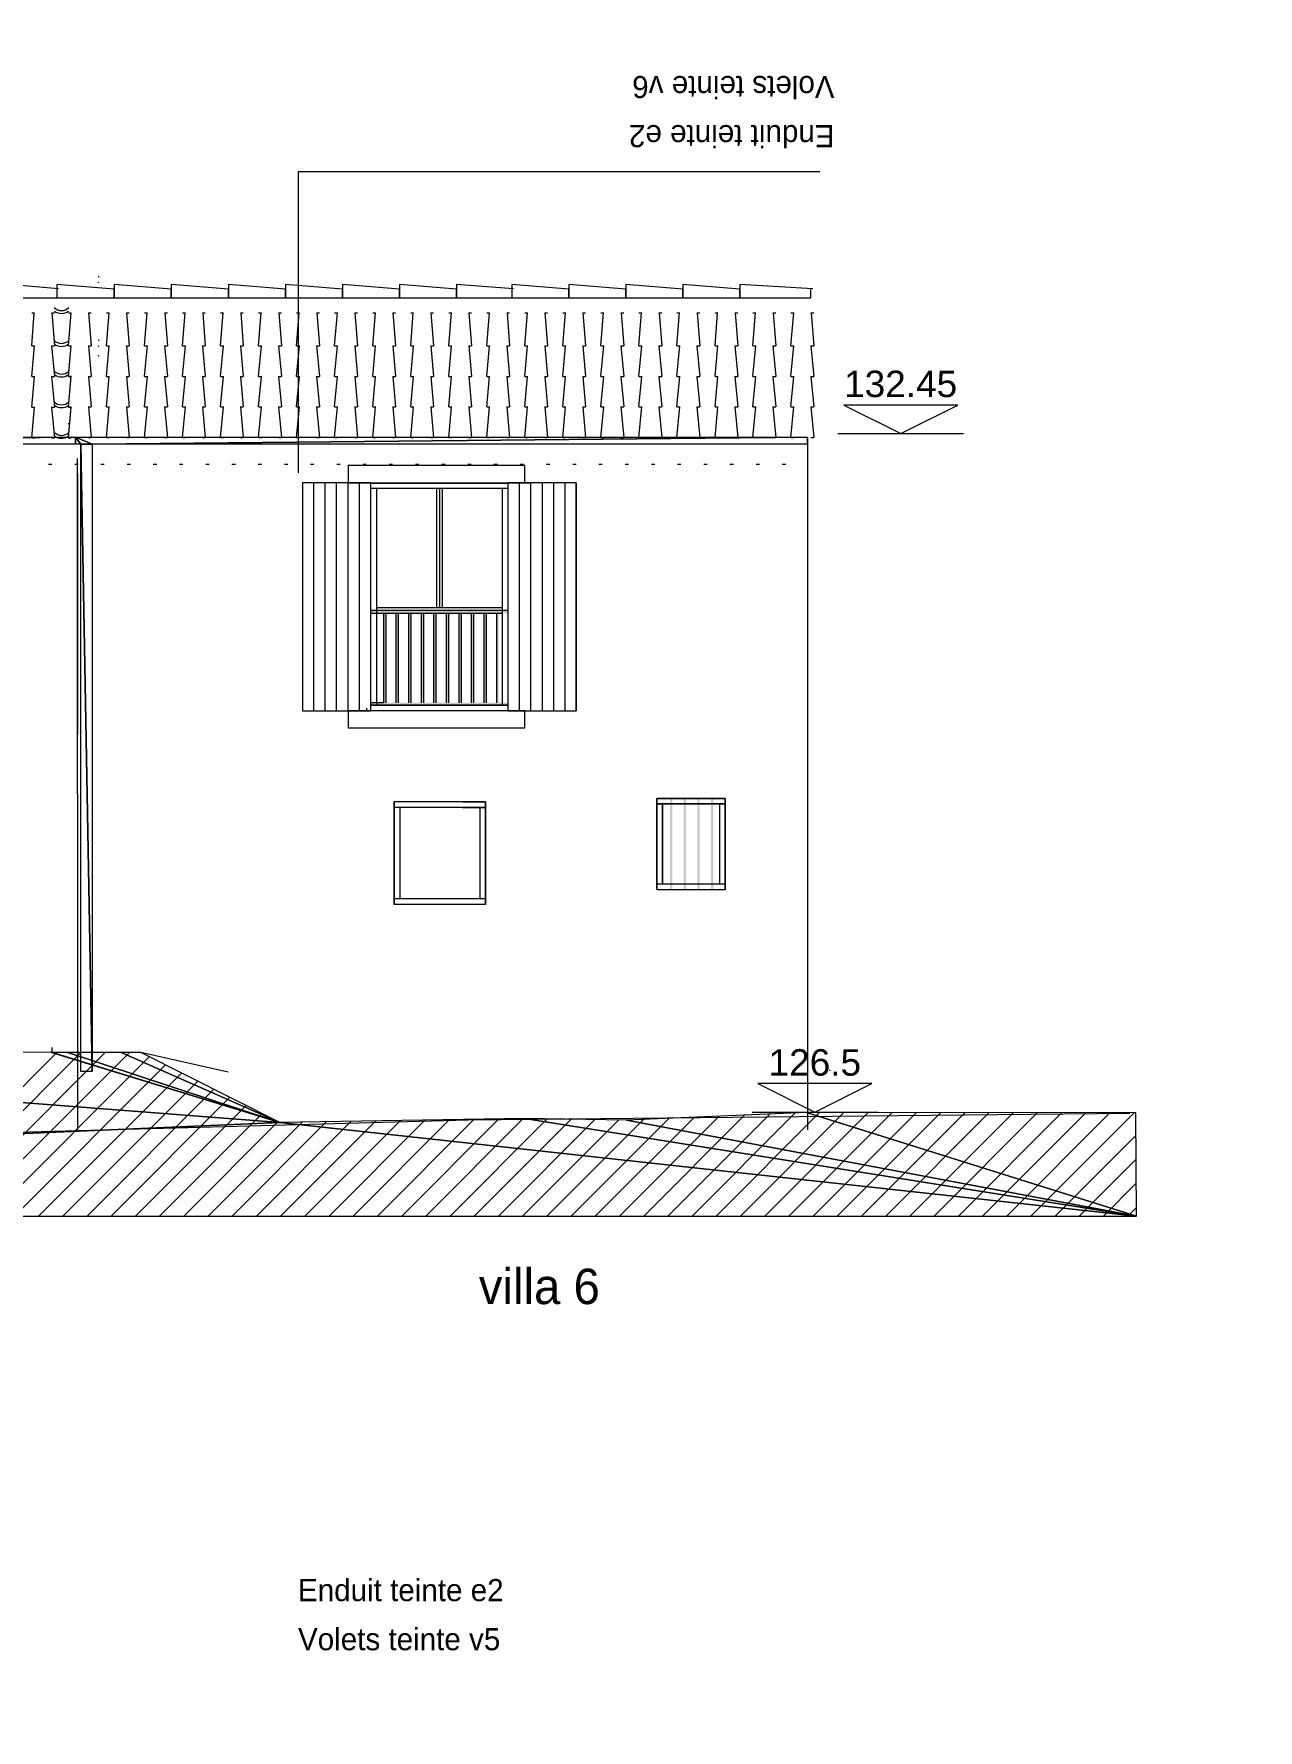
# Model space of a CAD drawing. Header units: metres. Extents: x 1.8 to 61.8, y -53.3 to -11.3.
# Drawn here: x 21.99 to 27.36, y -46.46 to -39.03 of the extents above; entities that cross this region are included whole.
import ezdxf
from ezdxf.enums import TextEntityAlignment as Align
from ezdxf.lldxf.tags import DXFTag

# ---------------------------------------------------------------- set-up
doc = ezdxf.new("R2010")
doc.units = ezdxf.units.M
doc.header["$MEASUREMENT"] = 0
for name, color, linetype in [('Calque commun', 7, 'Continuous'), ('Calque59', 7, 'Continuous'), ('Calque79', 7, 'Continuous'), ('Cotations', 7, 'Continuous'), ('Textes', 7, 'Continuous')]:
    doc.layers.add(name, color=color, linetype=linetype)
doc.styles.add('Arial', font='arial.ttf', dxfattribs={"height": 0.231939})
doc.styles.add('Century Gothic', font='GOTHIC.TTF', dxfattribs={"height": 0.310302})
doc.styles.add('Century Gothic3', font='GOTHIC.TTF', dxfattribs={"height": 0.193938})
doc.styles.add('Century Gothic5', font='GOTHIC.TTF', dxfattribs={"height": 0.193938})
tags = doc.linetypes.add('HIDDEN', pattern=[0.375, 0.25, -0.125]).pattern_tags.tags
tags[6:7] = [DXFTag(74, 4), DXFTag(75, 0), DXFTag(340, '0'), DXFTag(46, 1.0), DXFTag(50, 0.0), DXFTag(44, 0.0), DXFTag(45, 0.0)]
tags[4:5] = [DXFTag(74, 4), DXFTag(75, 0), DXFTag(340, '0'), DXFTag(46, 1.0), DXFTag(50, 0.0), DXFTag(44, 0.0), DXFTag(45, 0.0)]

# ---------------------------------------------------------------- blocks, each defined once
blk = doc.blocks.new('hatch9')
at = {"layer": 'Calque commun', "color": 8, "linetype": 'Continuous', "lineweight": 9}
for p, q in [((-45.266, 28.124), (-45.266, 26.124)), ((-45.166, 28.124), (-45.166, 26.124)), ((-45.066, 28.124), (-45.066, 26.124)), ((-44.966, 28.124), (-44.966, 26.124)), ((-44.866, 28.124), (-44.866, 26.124)), ((-44.766, 28.124), (-44.766, 26.124))]:
    blk.add_line(p, q, dxfattribs=at)
mesh = blk.add_polyface(dxfattribs=at)
corners = [(-45.366, 28.124), (-45.366, 26.124), (-44.766, 26.124), (-44.766, 28.124)]
mesh.append_faces([[corners[k] for k in face] for face in [(0, 1, 2, 3)]], dxfattribs={"color": 8})
blk = doc.blocks.new('hatch10')
at = {"layer": 'Calque commun', "color": 8, "linetype": 'Continuous', "lineweight": 9}
for p, q in [((-47.066, 26.124), (-47.066, 28.124)), ((-46.966, 26.124), (-46.966, 28.124)), ((-46.866, 26.124), (-46.866, 28.124)), ((-46.766, 26.124), (-46.766, 28.124)), ((-46.666, 26.124), (-46.666, 28.124)), ((-46.566, 26.124), (-46.566, 28.124))]:
    blk.add_line(p, q, dxfattribs=at)
mesh = blk.add_polyface(dxfattribs=at)
corners = [(-46.566, 28.124), (-47.166, 28.124), (-47.166, 26.124), (-46.566, 26.124)]
mesh.append_faces([[corners[k] for k in face] for face in [(0, 1, 2, 3)]], dxfattribs={"color": 8})
blk = doc.blocks.new('toit facade')
at = {"layer": 'Calque commun', "color": 32, "linetype": 'Continuous', "lineweight": 9}
blk.add_line((90.197, -18.599), (90.197, -18.521), dxfattribs=at)
at = {"layer": 'Calque commun', "color": 7, "linetype": 'Continuous', "lineweight": 9}
for p, q in [((90.171, -25.892), (90.17, -19.825)), ((83.771, -25.892), (83.77, -20.008))]:
    blk.add_line(p, q, dxfattribs=at)
at = {"layer": 'Calque59', "color": 32, "linetype": 'Continuous', "lineweight": 9}
for p, q in [((83.367, -18.731), (83.392, -18.731)), ((83.367, -18.731), (83.392, -18.731)), ((83.367, -19.019), (83.39, -18.732)), ((83.367, -19.019), (83.39, -18.732)), ((83.542, -18.731), (83.567, -18.731)), ((83.544, -18.732), (83.567, -19.019)), ((83.689, -18.73), (83.714, -18.73)), ((83.689, -19.019), (83.712, -18.731)), ((83.689, -18.731), (83.714, -18.731)), ((83.689, -19.019), (83.712, -18.732)), ((83.864, -18.731), (83.889, -18.731)), ((83.866, -18.731), (83.889, -19.019)), ((84.022, -19.019), (84.046, -18.731)), ((84.022, -18.731), (84.047, -18.731)), ((84.198, -18.731), (84.222, -18.731)), ((84.199, -18.731), (84.222, -19.019)), ((84.356, -19.019), (84.379, -18.731)), ((84.356, -18.731), (84.381, -18.731)), ((84.531, -18.731), (84.556, -18.731)), ((84.533, -18.731), (84.556, -19.019)), ((84.689, -19.019), (84.712, -18.731)), ((84.689, -18.731), (84.714, -18.731)), ((84.864, -18.731), (84.889, -18.731)), ((84.866, -18.731), (84.889, -19.019)), ((85.022, -19.019), (85.046, -18.731)), ((85.022, -18.731), (85.047, -18.731)), ((85.198, -18.731), (85.222, -18.731)), ((85.199, -18.731), (85.222, -19.019)), ((85.356, -19.019), (85.379, -18.731)), ((85.356, -18.731), (85.381, -18.731)), ((85.531, -18.731), (85.556, -18.731)), ((85.533, -18.731), (85.556, -19.019)), ((85.689, -19.019), (85.712, -18.731)), ((85.689, -18.731), (85.714, -18.731)), ((85.864, -18.731), (85.889, -18.731)), ((85.866, -18.731), (85.889, -19.019)), ((86.022, -19.019), (86.046, -18.731)), ((86.022, -18.731), (86.047, -18.731)), ((86.198, -18.731), (86.222, -18.731)), ((86.199, -18.731), (86.222, -19.019)), ((86.356, -19.019), (86.379, -18.731)), ((86.356, -18.731), (86.381, -18.731)), ((86.531, -18.731), (86.556, -18.731)), ((86.533, -18.731), (86.556, -19.019)), ((86.689, -19.019), (86.712, -18.731)), ((86.689, -18.731), (86.714, -18.731)), ((86.864, -18.731), (86.889, -18.731)), ((86.866, -18.731), (86.889, -19.019)), ((87.022, -19.019), (87.046, -18.731)), ((87.022, -18.731), (87.047, -18.731)), ((87.198, -18.731), (87.222, -18.731)), ((87.199, -18.731), (87.222, -19.019)), ((87.356, -19.019), (87.379, -18.731)), ((87.356, -18.731), (87.381, -18.731)), ((87.531, -18.731), (87.556, -18.731)), ((87.533, -18.731), (87.556, -19.019)), ((87.689, -19.019), (87.712, -18.731)), ((87.689, -18.731), (87.714, -18.731)), ((87.864, -18.731), (87.889, -18.731)), ((87.866, -18.731), (87.889, -19.019)), ((88.022, -19.019), (88.046, -18.731)), ((88.022, -18.731), (88.047, -18.731)), ((88.197, -18.731), (88.222, -18.731)), ((88.199, -18.731), (88.222, -19.019)), ((88.356, -19.019), (88.379, -18.731)), ((88.356, -18.731), (88.381, -18.731)), ((88.531, -18.731), (88.556, -18.731)), ((88.533, -18.731), (88.556, -19.019)), ((88.689, -19.019), (88.712, -18.731)), ((88.689, -18.731), (88.714, -18.731)), ((88.864, -18.731), (88.889, -18.731)), ((88.866, -18.731), (88.889, -19.019)), ((89.022, -19.019), (89.046, -18.731)), ((89.022, -18.731), (89.047, -18.731)), ((89.197, -18.731), (89.222, -18.731)), ((89.199, -18.731), (89.222, -19.019)), ((89.356, -19.019), (89.379, -18.731)), ((89.356, -18.731), (89.381, -18.731)), ((89.531, -18.731), (89.556, -18.731)), ((89.533, -18.731), (89.556, -19.019)), ((89.689, -19.019), (89.712, -18.731)), ((89.689, -18.731), (89.714, -18.731)), ((89.864, -18.731), (89.889, -18.731)), ((89.866, -18.731), (89.889, -19.019)), ((90.022, -19.019), (90.046, -18.731)), ((90.022, -18.731), (90.047, -18.731)), ((90.197, -18.731), (90.222, -18.731)), ((90.199, -18.731), (90.222, -19.019)), ((83.367, -19.288), (83.392, -19.019)), ((83.367, -19.019), (83.392, -19.019)), ((83.367, -19.288), (83.392, -19.019)), ((83.367, -19.019), (83.392, -19.019)), ((83.542, -19.019), (83.567, -19.288)), ((83.542, -19.019), (83.567, -19.019)), ((83.689, -19.287), (83.714, -19.019)), ((83.689, -19.019), (83.714, -19.019)), ((83.689, -19.288), (83.714, -19.019)), ((83.689, -19.019), (83.714, -19.019)), ((83.864, -19.019), (83.889, -19.288)), ((83.864, -19.019), (83.889, -19.019)), ((84.022, -19.288), (84.047, -19.019)), ((84.022, -19.019), (84.047, -19.019)), ((84.198, -19.019), (84.222, -19.288)), ((84.198, -19.019), (84.222, -19.019)), ((84.356, -19.288), (84.381, -19.019)), ((84.356, -19.019), (84.381, -19.019)), ((84.531, -19.019), (84.556, -19.288)), ((84.531, -19.019), (84.556, -19.019)), ((84.689, -19.288), (84.714, -19.019)), ((84.689, -19.019), (84.714, -19.019)), ((84.864, -19.019), (84.889, -19.288)), ((84.864, -19.019), (84.889, -19.019)), ((85.022, -19.288), (85.047, -19.019)), ((85.022, -19.019), (85.047, -19.019)), ((85.198, -19.019), (85.222, -19.288)), ((85.198, -19.019), (85.222, -19.019)), ((85.356, -19.288), (85.381, -19.019)), ((85.356, -19.019), (85.381, -19.019)), ((85.531, -19.019), (85.556, -19.288)), ((85.531, -19.019), (85.556, -19.019)), ((85.689, -19.288), (85.714, -19.019)), ((85.689, -19.019), (85.714, -19.019)), ((85.864, -19.019), (85.889, -19.288)), ((85.864, -19.019), (85.889, -19.019)), ((86.022, -19.288), (86.047, -19.019)), ((86.022, -19.019), (86.047, -19.019)), ((86.198, -19.019), (86.222, -19.288)), ((86.198, -19.019), (86.222, -19.019)), ((86.356, -19.288), (86.381, -19.019)), ((86.356, -19.019), (86.381, -19.019)), ((86.531, -19.019), (86.556, -19.288)), ((86.531, -19.019), (86.556, -19.019)), ((86.689, -19.288), (86.714, -19.019)), ((86.689, -19.019), (86.714, -19.019)), ((86.864, -19.019), (86.889, -19.288)), ((86.864, -19.019), (86.889, -19.019)), ((87.022, -19.288), (87.047, -19.019)), ((87.022, -19.019), (87.047, -19.019)), ((87.198, -19.019), (87.222, -19.288)), ((87.198, -19.019), (87.222, -19.019)), ((87.356, -19.288), (87.381, -19.019)), ((87.356, -19.019), (87.381, -19.019)), ((87.531, -19.019), (87.556, -19.288)), ((87.531, -19.019), (87.556, -19.019)), ((87.689, -19.288), (87.714, -19.019)), ((87.689, -19.019), (87.714, -19.019)), ((87.864, -19.019), (87.889, -19.288)), ((87.864, -19.019), (87.889, -19.019)), ((88.022, -19.288), (88.047, -19.019)), ((88.022, -19.019), (88.047, -19.019)), ((88.197, -19.019), (88.222, -19.288)), ((88.197, -19.019), (88.222, -19.019)), ((88.356, -19.288), (88.381, -19.019)), ((88.356, -19.019), (88.381, -19.019)), ((88.531, -19.019), (88.556, -19.288)), ((88.531, -19.019), (88.556, -19.019)), ((88.689, -19.288), (88.714, -19.019)), ((88.689, -19.019), (88.714, -19.019)), ((88.864, -19.019), (88.889, -19.288)), ((88.864, -19.019), (88.889, -19.019)), ((89.022, -19.288), (89.047, -19.019)), ((89.022, -19.019), (89.047, -19.019)), ((89.197, -19.019), (89.222, -19.288)), ((89.197, -19.019), (89.222, -19.019)), ((89.356, -19.288), (89.381, -19.019)), ((89.356, -19.019), (89.381, -19.019)), ((89.531, -19.019), (89.556, -19.288)), ((89.531, -19.019), (89.556, -19.019)), ((89.689, -19.288), (89.714, -19.019)), ((89.689, -19.019), (89.714, -19.019)), ((89.864, -19.019), (89.889, -19.288)), ((89.864, -19.019), (89.889, -19.019)), ((90.022, -19.288), (90.047, -19.019)), ((90.022, -19.019), (90.047, -19.019)), ((90.197, -19.019), (90.222, -19.288)), ((90.197, -19.019), (90.222, -19.019)), ((83.367, -19.557), (83.392, -19.288)), ((83.367, -19.288), (83.392, -19.288)), ((83.367, -19.557), (83.392, -19.288)), ((83.367, -19.288), (83.392, -19.288)), ((83.542, -19.288), (83.567, -19.557)), ((83.542, -19.288), (83.567, -19.288)), ((83.689, -19.556), (83.714, -19.287)), ((83.689, -19.287), (83.714, -19.287)), ((83.689, -19.557), (83.714, -19.288)), ((83.689, -19.288), (83.714, -19.288)), ((83.864, -19.288), (83.889, -19.556)), ((83.864, -19.288), (83.889, -19.288)), ((84.022, -19.556), (84.047, -19.288)), ((84.022, -19.288), (84.047, -19.288)), ((84.198, -19.288), (84.222, -19.556)), ((84.198, -19.288), (84.222, -19.288)), ((84.356, -19.556), (84.381, -19.288)), ((84.356, -19.288), (84.381, -19.288)), ((84.531, -19.288), (84.556, -19.556)), ((84.531, -19.288), (84.556, -19.288)), ((84.689, -19.556), (84.714, -19.288)), ((84.689, -19.288), (84.714, -19.288)), ((84.864, -19.288), (84.889, -19.556)), ((84.864, -19.288), (84.889, -19.288)), ((85.022, -19.556), (85.047, -19.288)), ((85.022, -19.288), (85.047, -19.288)), ((85.198, -19.288), (85.222, -19.556)), ((85.198, -19.288), (85.222, -19.288)), ((85.356, -19.556), (85.381, -19.288)), ((85.356, -19.288), (85.381, -19.288)), ((85.531, -19.288), (85.556, -19.556)), ((85.531, -19.288), (85.556, -19.288)), ((85.689, -19.556), (85.714, -19.288)), ((85.689, -19.288), (85.714, -19.288)), ((85.864, -19.288), (85.889, -19.556)), ((85.864, -19.288), (85.889, -19.288)), ((86.022, -19.556), (86.047, -19.288)), ((86.022, -19.288), (86.047, -19.288)), ((86.198, -19.288), (86.222, -19.556)), ((86.198, -19.288), (86.222, -19.288)), ((86.356, -19.556), (86.381, -19.288)), ((86.356, -19.288), (86.381, -19.288)), ((86.531, -19.288), (86.556, -19.556)), ((86.531, -19.288), (86.556, -19.288)), ((86.689, -19.556), (86.714, -19.288)), ((86.689, -19.288), (86.714, -19.288)), ((86.864, -19.288), (86.889, -19.556)), ((86.864, -19.288), (86.889, -19.288)), ((87.022, -19.556), (87.047, -19.288)), ((87.022, -19.288), (87.047, -19.288)), ((87.198, -19.288), (87.222, -19.556)), ((87.198, -19.288), (87.222, -19.288)), ((87.356, -19.556), (87.381, -19.288)), ((87.356, -19.288), (87.381, -19.288)), ((87.531, -19.288), (87.556, -19.556)), ((87.531, -19.288), (87.556, -19.288)), ((87.689, -19.556), (87.714, -19.288)), ((87.689, -19.288), (87.714, -19.288)), ((87.864, -19.288), (87.889, -19.556)), ((87.864, -19.288), (87.889, -19.288)), ((88.022, -19.556), (88.047, -19.288)), ((88.022, -19.288), (88.047, -19.288)), ((88.197, -19.288), (88.222, -19.556)), ((88.197, -19.288), (88.222, -19.288)), ((88.356, -19.556), (88.381, -19.288)), ((88.356, -19.288), (88.381, -19.288)), ((88.531, -19.288), (88.556, -19.556)), ((88.531, -19.288), (88.556, -19.288)), ((88.689, -19.556), (88.714, -19.288)), ((88.689, -19.288), (88.714, -19.288)), ((88.864, -19.288), (88.889, -19.556)), ((88.864, -19.288), (88.889, -19.288)), ((89.022, -19.556), (89.047, -19.288)), ((89.022, -19.288), (89.047, -19.288)), ((89.197, -19.288), (89.222, -19.556)), ((89.197, -19.288), (89.222, -19.288)), ((89.356, -19.556), (89.381, -19.288)), ((89.356, -19.288), (89.381, -19.288)), ((89.531, -19.288), (89.556, -19.556)), ((89.531, -19.288), (89.556, -19.288)), ((89.689, -19.556), (89.714, -19.288)), ((89.689, -19.288), (89.714, -19.288)), ((89.864, -19.288), (89.889, -19.556)), ((89.864, -19.288), (89.889, -19.288)), ((90.022, -19.556), (90.047, -19.288)), ((90.022, -19.288), (90.047, -19.288)), ((90.197, -19.288), (90.222, -19.556)), ((90.197, -19.288), (90.222, -19.288)), ((83.367, -19.826), (83.392, -19.557)), ((83.367, -19.557), (83.392, -19.557)), ((83.367, -19.826), (83.392, -19.557)), ((83.367, -19.557), (83.392, -19.557)), ((83.542, -19.557), (83.567, -19.826)), ((83.542, -19.557), (83.567, -19.557)), ((83.689, -19.825), (83.714, -19.556)), ((83.689, -19.556), (83.714, -19.556)), ((83.689, -19.826), (83.714, -19.557)), ((83.689, -19.557), (83.714, -19.557)), ((83.864, -19.556), (83.889, -19.825)), ((83.864, -19.556), (83.889, -19.556)), ((84.022, -19.825), (84.047, -19.556)), ((84.022, -19.556), (84.047, -19.556)), ((84.198, -19.556), (84.222, -19.825)), ((84.198, -19.556), (84.222, -19.556)), ((84.356, -19.825), (84.381, -19.556)), ((84.356, -19.556), (84.381, -19.556)), ((84.531, -19.556), (84.556, -19.825)), ((84.531, -19.556), (84.556, -19.556)), ((84.689, -19.825), (84.714, -19.556)), ((84.689, -19.556), (84.714, -19.556)), ((84.864, -19.556), (84.889, -19.825)), ((84.864, -19.556), (84.889, -19.556)), ((85.022, -19.825), (85.047, -19.556)), ((85.022, -19.556), (85.047, -19.556)), ((85.198, -19.556), (85.222, -19.825)), ((85.198, -19.556), (85.222, -19.556)), ((85.356, -19.825), (85.381, -19.556)), ((85.356, -19.556), (85.381, -19.556)), ((85.531, -19.556), (85.556, -19.825)), ((85.531, -19.556), (85.556, -19.556)), ((85.689, -19.825), (85.714, -19.556)), ((85.689, -19.556), (85.714, -19.556)), ((85.864, -19.556), (85.889, -19.825)), ((85.864, -19.556), (85.889, -19.556)), ((86.022, -19.825), (86.047, -19.556)), ((86.022, -19.556), (86.047, -19.556)), ((86.198, -19.556), (86.222, -19.825)), ((86.198, -19.556), (86.222, -19.556)), ((86.356, -19.825), (86.381, -19.556)), ((86.356, -19.556), (86.381, -19.556)), ((86.531, -19.556), (86.556, -19.825)), ((86.531, -19.556), (86.556, -19.556)), ((86.689, -19.825), (86.714, -19.556)), ((86.689, -19.556), (86.714, -19.556)), ((86.864, -19.556), (86.889, -19.825)), ((86.864, -19.556), (86.889, -19.556)), ((87.022, -19.825), (87.047, -19.556)), ((87.022, -19.556), (87.047, -19.556)), ((87.198, -19.556), (87.222, -19.825)), ((87.198, -19.556), (87.222, -19.556)), ((87.356, -19.825), (87.381, -19.556)), ((87.356, -19.556), (87.381, -19.556)), ((87.531, -19.556), (87.556, -19.825)), ((87.531, -19.556), (87.556, -19.556)), ((87.689, -19.825), (87.714, -19.556)), ((87.689, -19.556), (87.714, -19.556)), ((87.864, -19.556), (87.889, -19.825)), ((87.864, -19.556), (87.889, -19.556)), ((88.022, -19.825), (88.047, -19.556)), ((88.022, -19.556), (88.047, -19.556)), ((88.197, -19.556), (88.222, -19.825)), ((88.197, -19.556), (88.222, -19.556)), ((88.356, -19.825), (88.381, -19.556)), ((88.356, -19.556), (88.381, -19.556)), ((88.531, -19.556), (88.556, -19.825)), ((88.531, -19.556), (88.556, -19.556)), ((88.689, -19.825), (88.714, -19.556)), ((88.689, -19.556), (88.714, -19.556)), ((88.864, -19.556), (88.889, -19.825)), ((88.864, -19.556), (88.889, -19.556)), ((89.022, -19.825), (89.047, -19.556)), ((89.022, -19.556), (89.047, -19.556)), ((89.197, -19.556), (89.222, -19.825)), ((89.197, -19.556), (89.222, -19.556)), ((89.356, -19.825), (89.381, -19.556)), ((89.356, -19.556), (89.381, -19.556)), ((89.531, -19.556), (89.556, -19.825)), ((89.531, -19.556), (89.556, -19.556)), ((89.689, -19.825), (89.714, -19.556)), ((89.689, -19.556), (89.714, -19.556)), ((89.864, -19.556), (89.889, -19.825)), ((89.864, -19.556), (89.889, -19.556)), ((90.022, -19.825), (90.047, -19.556)), ((90.022, -19.556), (90.047, -19.556)), ((90.197, -19.556), (90.222, -19.825)), ((90.197, -19.556), (90.222, -19.556)), ((83.697, -19.705), (83.687, -19.705)), ((83.367, -19.826), (83.392, -19.826)), ((83.367, -19.826), (83.392, -19.826)), ((83.542, -19.826), (83.567, -19.826)), ((83.689, -19.825), (83.714, -19.825)), ((83.689, -19.826), (83.714, -19.826)), ((83.864, -19.825), (83.889, -19.825)), ((84.022, -19.825), (84.047, -19.825)), ((84.198, -19.825), (84.222, -19.825)), ((84.356, -19.825), (84.381, -19.825)), ((84.531, -19.825), (84.556, -19.825)), ((84.689, -19.825), (84.714, -19.825)), ((84.864, -19.825), (84.889, -19.825)), ((85.022, -19.825), (85.047, -19.825)), ((85.198, -19.825), (85.222, -19.825)), ((85.356, -19.825), (85.381, -19.825)), ((85.531, -19.825), (85.556, -19.825)), ((85.689, -19.825), (85.714, -19.825)), ((85.864, -19.825), (85.889, -19.825)), ((86.022, -19.825), (86.047, -19.825)), ((86.198, -19.825), (86.222, -19.825)), ((86.356, -19.825), (86.381, -19.825)), ((86.531, -19.825), (86.556, -19.825)), ((86.689, -19.825), (86.714, -19.825)), ((86.864, -19.825), (86.889, -19.825)), ((87.022, -19.825), (87.047, -19.825)), ((87.198, -19.825), (87.222, -19.825)), ((87.356, -19.825), (87.381, -19.825)), ((87.531, -19.825), (87.556, -19.825)), ((87.689, -19.825), (87.714, -19.825)), ((87.864, -19.825), (87.889, -19.825)), ((88.022, -19.825), (88.047, -19.825)), ((88.197, -19.825), (88.222, -19.825)), ((88.356, -19.825), (88.381, -19.825)), ((88.531, -19.825), (88.556, -19.825)), ((88.689, -19.825), (88.714, -19.825)), ((88.864, -19.825), (88.889, -19.825)), ((89.022, -19.825), (89.047, -19.825)), ((89.197, -19.825), (89.222, -19.825)), ((89.356, -19.825), (89.381, -19.825)), ((89.531, -19.825), (89.556, -19.825)), ((89.689, -19.825), (89.714, -19.825)), ((89.864, -19.825), (89.889, -19.825)), ((90.022, -19.825), (90.047, -19.825)), ((90.197, -19.825), (90.222, -19.825)), ((83.514, -20.058), (83.544, -20.058)), ((83.744, -20.058), (83.773, -20.058)), ((83.973, -20.058), (84.003, -20.058)), ((84.203, -20.058), (84.233, -20.058)), ((84.433, -20.058), (84.463, -20.058)), ((84.663, -20.058), (84.692, -20.058)), ((84.892, -20.058), (84.922, -20.058)), ((85.122, -20.058), (85.152, -20.058)), ((85.352, -20.058), (85.382, -20.058)), ((85.582, -20.058), (85.611, -20.058)), ((85.811, -20.058), (85.841, -20.058)), ((86.041, -20.058), (86.071, -20.058)), ((86.271, -20.058), (86.3, -20.058)), ((86.5, -20.058), (86.53, -20.058)), ((86.73, -20.058), (86.76, -20.058)), ((86.96, -20.058), (86.99, -20.058)), ((87.19, -20.058), (87.219, -20.058)), ((87.419, -20.058), (87.449, -20.058)), ((87.649, -20.058), (87.679, -20.058)), ((87.879, -20.058), (87.909, -20.058)), ((88.109, -20.058), (88.138, -20.058)), ((88.338, -20.058), (88.368, -20.058)), ((88.568, -20.058), (88.598, -20.058)), ((88.798, -20.058), (88.828, -20.058)), ((89.028, -20.058), (89.057, -20.058)), ((89.257, -20.058), (89.287, -20.058)), ((89.487, -20.058), (89.517, -20.058)), ((89.717, -20.058), (89.746, -20.058)), ((89.946, -20.058), (89.976, -20.058))]:
    blk.add_line(p, q, dxfattribs=at)
for points in [[(83.603, -18.521, 0), (83.167, -18.481, 0), (83.167, -18.599, 0), (83.588, -18.599, 0)], [(84.091, -18.522, 0), (83.588, -18.482, 0), (83.588, -18.599, 0), (84.091, -18.599, 0), (84.091, -18.522, 0)], [(84.591, -18.522, 0), (84.091, -18.482, 0), (84.091, -18.599, 0), (84.591, -18.599, 0), (84.591, -18.522, 0)], [(85.091, -18.522, 0), (84.591, -18.482, 0), (84.591, -18.599, 0), (85.091, -18.599, 0), (85.091, -18.522, 0)], [(85.591, -18.522, 0), (85.091, -18.482, 0), (85.091, -18.599, 0), (85.591, -18.599, 0), (85.591, -18.522, 0)], [(86.091, -18.522, 0), (85.591, -18.482, 0), (85.591, -18.599, 0), (86.091, -18.599, 0), (86.091, -18.522, 0)], [(86.591, -18.522, 0), (86.091, -18.482, 0), (86.091, -18.599, 0), (86.591, -18.599, 0), (86.591, -18.522, 0)], [(87.091, -18.522, 0), (86.591, -18.482, 0), (86.591, -18.599, 0), (87.091, -18.599, 0), (87.091, -18.522, 0)], [(87.59, -18.521, 0), (87.091, -18.482, 0), (87.091, -18.599, 0), (87.575, -18.599, 0)], [(88.075, -18.522, 0), (87.575, -18.482, 0), (87.575, -18.599, 0), (88.075, -18.599, 0), (88.075, -18.522, 0)], [(88.575, -18.522, 0), (88.075, -18.482, 0), (88.075, -18.599, 0), (88.575, -18.599, 0), (88.575, -18.522, 0)], [(89.075, -18.522, 0), (88.575, -18.482, 0), (88.575, -18.599, 0), (89.075, -18.599, 0), (89.075, -18.522, 0)], [(89.575, -18.522, 0), (89.075, -18.482, 0), (89.075, -18.599, 0), (89.575, -18.599, 0), (89.575, -18.522, 0)], [(90.212, -18.521, 0), (89.575, -18.482, 0), (89.575, -18.599, 0), (90.197, -18.599, 0)]]:
    blk.add_polyline3d(points, dxfattribs=at)
for centre, radius, start, end in [((83.628, -18.618), 0.0927, 225.7106, 313.9708), ((83.628, -18.633), 0.103, 232.8765, 306.8067), ((83.628, -18.906), 0.0927, 225.7106, 313.969), ((83.628, -18.922), 0.103, 232.8762, 306.8056), ((83.628, -19.175), 0.0927, 225.7103, 313.9702), ((83.628, -19.19), 0.103, 232.8779, 306.804), ((83.628, -19.444), 0.0927, 225.7151, 313.967), ((83.628, -19.459), 0.103, 232.8732, 306.8088), ((83.628, -19.712), 0.0927, 225.7109, 313.9699), ((83.628, -19.728), 0.103, 232.8772, 306.805)]:
    blk.add_arc(centre, radius, start, end, dxfattribs=at)
blk = doc.blocks.new('hatch15')
at = {"layer": 'Calque commun', "color": 7, "linetype": 'Continuous', "lineweight": 9}
for p, q in [((-49.319, 23.128), (-50.751, 21.696)), ((-49.107, 23.128), (-50.539, 21.696)), ((-48.895, 23.128), (-50.327, 21.696)), ((-48.683, 23.128), (-50.115, 21.696)), ((-48.508, 23.091), (-49.903, 21.696)), ((-48.367, 23.02), (-49.691, 21.696)), ((-48.225, 22.949), (-49.478, 21.696)), ((-48.084, 22.878), (-49.266, 21.696)), ((-47.943, 22.807), (-49.054, 21.696)), ((-47.802, 22.737), (-48.842, 21.696)), ((-47.66, 22.666), (-48.63, 21.696)), ((-42.633, 22.602), (-43.539, 21.696)), ((-42.421, 22.602), (-43.327, 21.696)), ((-42.209, 22.602), (-43.114, 21.696)), ((-41.997, 22.602), (-42.902, 21.696)), ((-41.785, 22.602), (-42.69, 21.696)), ((-41.573, 22.601), (-42.478, 21.696)), ((-41.361, 22.601), (-42.266, 21.696)), ((-41.149, 22.601), (-42.054, 21.696)), ((-40.937, 22.601), (-41.842, 21.696)), ((-40.725, 22.601), (-41.629, 21.696)), ((-40.513, 22.601), (-41.417, 21.696)), ((-40.301, 22.601), (-41.205, 21.696)), ((-40.089, 22.6), (-40.993, 21.696)), ((-39.877, 22.6), (-40.781, 21.696)), ((-47.519, 22.595), (-48.418, 21.696)), ((-47.378, 22.524), (-48.206, 21.696)), ((-47.169, 22.52), (-47.993, 21.696)), ((-46.954, 22.524), (-47.781, 21.696)), ((-46.738, 22.527), (-47.569, 21.696)), ((-46.523, 22.53), (-47.357, 21.696)), ((-46.307, 22.534), (-47.145, 21.696)), ((-46.092, 22.537), (-46.933, 21.696)), ((-45.876, 22.541), (-46.721, 21.696)), ((-45.661, 22.544), (-46.509, 21.696)), ((-45.445, 22.547), (-46.296, 21.696)), ((-45.23, 22.551), (-46.084, 21.696)), ((-45.02, 22.548), (-45.872, 21.696)), ((-44.812, 22.545), (-45.66, 21.696)), ((-44.603, 22.541), (-45.448, 21.696)), ((-44.394, 22.538), (-45.236, 21.696)), ((-44.177, 22.543), (-45.024, 21.696)), ((-43.955, 22.552), (-44.811, 21.696)), ((-43.734, 22.561), (-44.599, 21.696)), ((-43.513, 22.571), (-44.387, 21.696)), ((-43.291, 22.58), (-44.175, 21.696)), ((-43.07, 22.589), (-43.963, 21.696)), ((-42.849, 22.598), (-43.751, 21.696)), ((-39.86, 22.405), (-40.569, 21.696)), ((-39.859, 22.194), (-40.357, 21.696)), ((-39.858, 21.983), (-40.145, 21.696)), ((-39.856, 21.772), (-39.932, 21.696))]:
    blk.add_line(p, q, dxfattribs=at)
at = {"layer": 'Calque commun', "color": 7, "linetype": 'Continuous', "lineweight": 18}
mesh = blk.add_polyface(dxfattribs=at)
corners = [(-47.364, 22.517), (-48.583, 23.128), (-48.756, 23.128), (-55.595, 23.153), (-49.364, 23.128), (-49.222, 23.128), (-49.358, 23.128), (-39.856, 21.696), (-45.219, 22.551), (-62.358, 22.698), (-62.358, 22.688), (-42.747, 22.602), (-44.325, 22.537), (-42.747, 22.602), (-39.861, 22.6), (-66.373, 21.696), (-65.434, 23.006), (-66.373, 23.006), (-64.777, 22.692)]
mesh.append_faces([[corners[k] for k in face] for face in [(13, 7, 14)]], dxfattribs={"vtx0": -1, "color": 7})
mesh.append_faces([[corners[k] for k in face] for face in [(3, 0, 4), (0, 7, 8), (5, 0, 2)]], dxfattribs={"vtx0": -1, "vtx1": -1, "color": 7})
mesh.append_faces([[corners[k] for k in face] for face in [(3, 15, 0), (10, 15, 3)]], dxfattribs={"vtx0": -1, "vtx1": -1, "vtx2": -1, "color": 7})
mesh.append_faces([[corners[k] for k in face] for face in [(0, 15, 7)]], dxfattribs={"vtx0": -1, "vtx2": -1, "color": 7})
mesh.append_faces([[corners[k] for k in face] for face in [(5, 6, 0), (11, 12, 7), (13, 11, 7), (6, 4, 0), (12, 8, 7), (10, 18, 15), (18, 16, 15)]], dxfattribs={"vtx1": -1, "vtx2": -1, "color": 7})
mesh.append_faces([[corners[k] for k in face] for face in [(0, 1, 2), (3, 9, 10), (16, 17, 15)]], dxfattribs={"vtx2": -1, "color": 7})
blk = doc.blocks.new('Block4')
at = {"layer": 'Calque commun', "color": 0, "linetype": 'Continuous', "lineweight": 9}
blk.add_line((-0.55, 0), (0.55, 0), dxfattribs=at)
blk.add_polyline3d([(-0.5, 0.25, 0), (0, 0, 0), (0.5, 0.25, 0), (-0.5, 0.25, 0)], dxfattribs=at)
blk = doc.blocks.new('Lvl1')
at = {"layer": 'Calque commun', "color": 0, "linetype": 'ByBlock', "lineweight": -2}
blk.add_blockref('Block4', (0, 0), dxfattribs=at)
blk = doc.blocks.new('facade villa 678-4')
at = {"layer": 'Cotations', "color": 250, "linetype": 'ByBlock', "lineweight": -2}
blk.add_blockref('Lvl1', (-41.922, 28.555), dxfattribs=at)
at = {"layer": 'Cotations', "color": 212, "linetype": 'ByBlock', "lineweight": -2, "style": 'Arial'}
blk.add_text('132.45', height=0.2319, dxfattribs=at).set_placement((-41.923, 28.805), align=Align.BOTTOM_CENTER)
blk = doc.blocks.new('facade villa 678-7')
at = {"layer": 'Cotations', "color": 250, "linetype": 'ByBlock', "lineweight": -2}
blk.add_blockref('Lvl1', (-42.674, 22.607), dxfattribs=at)
at = {"layer": 'Cotations', "color": 212, "linetype": 'ByBlock', "lineweight": -2, "style": 'Arial'}
blk.add_text('126.5', height=0.2319, dxfattribs=at).set_placement((-42.675, 22.857), align=Align.BOTTOM_CENTER)
blk = doc.blocks.new('facade villa 678-31')
at = {"layer": 'Calque commun', "color": 7, "linetype": 'Continuous', "lineweight": 9}
for p, q in [((-48.957, 29.933), (-48.948, 29.933)), ((-48.957, 29.878), (-48.948, 29.881)), ((-48.957, 29.375), (-48.948, 29.375)), ((-48.957, 29.32), (-48.948, 29.324)), ((-48.957, 29.236), (-48.948, 29.239)), ((-49.136, 28.2), (-49.136, 25.924)), ((-46.766, 28.124), (-46.566, 28.124)), ((-46.566, 28.124), (-45.366, 28.124)), ((-46.566, 26.124), (-46.566, 28.124)), ((-45.366, 28.124), (-45.366, 26.149)), ((-45.366, 28.124), (-45.166, 28.124)), ((-42.74, 28.153), (-42.74, 28.153)), ((-45.416, 28.074), (-46.566, 28.074)), ((-46.516, 28.074), (-46.516, 27.028)), ((-45.991, 28.074), (-45.991, 27.028)), ((-45.966, 28.074), (-45.966, 27.028)), ((-45.941, 28.074), (-45.941, 27.028)), ((-45.416, 28.074), (-45.416, 26.174)), ((-45.366, 28.074), (-45.416, 28.074)), ((-46.566, 27.008), (-45.566, 27.008)), ((-46.456, 26.978), (-46.566, 26.978)), ((-45.991, 27.028), (-46.516, 27.028)), ((-46.516, 27.028), (-46.516, 26.978)), ((-45.416, 26.978), (-46.516, 26.978)), ((-46.516, 26.978), (-46.516, 26.978)), ((-46.516, 26.978), (-46.516, 26.978)), ((-46.516, 26.978), (-46.516, 26.174)), ((-46.456, 26.978), (-46.456, 26.196)), ((-46.436, 26.978), (-46.436, 26.196)), ((-46.346, 27.008), (-45.366, 27.008)), ((-46.346, 26.978), (-46.346, 26.196)), ((-46.326, 26.978), (-46.326, 26.196)), ((-46.236, 26.978), (-46.236, 26.196)), ((-46.236, 26.978), (-46.236, 26.196)), ((-46.216, 26.978), (-46.216, 26.196)), ((-46.216, 26.978), (-46.216, 26.196)), ((-46.126, 26.978), (-46.126, 26.196)), ((-46.126, 26.978), (-46.126, 26.196)), ((-46.106, 26.978), (-46.106, 26.196)), ((-46.106, 26.978), (-46.106, 26.196)), ((-46.016, 26.978), (-46.016, 26.196)), ((-46.016, 26.978), (-46.016, 26.196)), ((-45.996, 26.978), (-45.996, 26.196)), ((-45.996, 26.978), (-45.996, 26.196)), ((-45.966, 27.028), (-45.991, 27.028)), ((-45.416, 27.028), (-45.966, 27.028)), ((-45.906, 26.978), (-45.906, 26.196)), ((-45.906, 26.978), (-45.906, 26.196)), ((-45.886, 26.978), (-45.886, 26.196)), ((-45.886, 26.978), (-45.886, 26.196)), ((-45.796, 26.978), (-45.796, 26.196)), ((-45.796, 26.978), (-45.796, 26.196)), ((-45.776, 26.978), (-45.776, 26.196)), ((-45.776, 26.978), (-45.776, 26.196)), ((-45.686, 26.978), (-45.686, 26.196)), ((-45.686, 26.978), (-45.686, 26.196)), ((-45.666, 26.978), (-45.666, 26.196)), ((-45.576, 26.978), (-45.576, 26.196)), ((-45.556, 26.978), (-45.556, 26.196)), ((-45.466, 26.978), (-45.466, 26.196)), ((-46.456, 26.196), (-46.566, 26.196)), ((-46.566, 26.174), (-45.416, 26.174)), ((-46.516, 26.174), (-46.566, 26.174)), ((-45.366, 26.174), (-46.516, 26.174)), ((-45.416, 26.174), (-45.366, 26.174)), ((-46.605, 26.149), (-46.605, 26.124)), ((-45.366, 26.149), (-45.366, 26.124)), ((-49.136, 25.924), (-49.136, 25.924)), ((-46.362, 25.328), (-46.362, 24.428)), ((-45.562, 25.328), (-46.362, 25.328)), ((-46.362, 24.428), (-46.362, 25.328)), ((-45.562, 25.328), (-46.362, 25.328)), ((-46.362, 25.328), (-46.362, 25.328)), ((-46.362, 25.328), (-46.362, 24.428)), ((-46.362, 25.328), (-46.362, 25.328)), ((-45.562, 25.328), (-46.362, 25.328)), ((-46.312, 25.278), (-46.362, 25.278)), ((-45.737, 25.278), (-46.362, 25.278)), ((-46.312, 25.278), (-46.312, 24.478)), ((-45.612, 25.278), (-46.312, 25.278)), ((-46.312, 25.278), (-46.312, 24.478)), ((-45.762, 25.328), (-45.762, 25.328)), ((-45.562, 25.328), (-45.762, 25.328)), ((-45.762, 25.328), (-45.562, 25.328)), ((-45.712, 25.278), (-45.762, 25.278)), ((-45.762, 25.278), (-45.712, 25.278)), ((-45.612, 25.278), (-45.737, 25.278)), ((-45.737, 25.278), (-45.737, 25.278)), ((-45.737, 25.278), (-45.737, 25.278)), ((-45.612, 25.278), (-45.712, 25.278)), ((-45.712, 25.278), (-45.612, 25.278)), ((-45.562, 25.278), (-45.612, 25.278)), ((-45.612, 25.278), (-45.612, 24.478)), ((-45.562, 25.278), (-45.612, 25.278)), ((-45.612, 25.278), (-45.612, 24.478)), ((-45.562, 25.278), (-45.612, 25.278)), ((-45.612, 25.278), (-45.562, 25.278)), ((-45.612, 25.278), (-45.612, 24.478)), ((-45.562, 25.328), (-45.562, 24.428)), ((-45.562, 25.328), (-45.562, 25.028)), ((-45.562, 25.328), (-45.562, 24.428)), ((-45.562, 24.428), (-45.562, 25.328)), ((-44.06, 25.355), (-44.06, 24.555)), ((-44.06, 25.355), (-44.06, 25.355)), ((-43.46, 25.355), (-44.06, 25.355)), ((-44.06, 25.355), (-44.06, 24.555)), ((-43.46, 25.355), (-44.06, 25.355)), ((-44.06, 25.355), (-44.06, 25.355)), ((-43.46, 25.355), (-44.06, 25.355)), ((-44.06, 24.567), (-44.06, 25.355)), ((-44.06, 25.355), (-43.46, 25.355)), ((-44.01, 25.308), (-44.06, 25.308)), ((-44.06, 25.308), (-44.01, 25.308)), ((-43.51, 25.308), (-44.01, 25.308)), ((-44.01, 24.605), (-44.01, 25.308)), ((-44.01, 25.308), (-43.51, 25.308)), ((-44.01, 25.305), (-44.01, 24.605)), ((-43.46, 25.308), (-43.51, 25.308)), ((-43.51, 25.308), (-43.46, 25.308)), ((-43.51, 25.308), (-43.51, 24.617)), ((-43.51, 25.305), (-43.51, 24.605)), ((-43.46, 25.355), (-43.46, 24.555)), ((-43.46, 25.355), (-43.46, 24.555)), ((-43.46, 24.555), (-43.46, 25.355)), ((-45.562, 25.028), (-45.562, 24.428)), ((-43.46, 24.605), (-44.06, 24.605)), ((-44.06, 24.555), (-44.06, 24.555)), ((-43.46, 24.555), (-44.06, 24.555)), ((-44.06, 24.555), (-44.06, 24.555)), ((-43.46, 24.555), (-44.06, 24.555)), ((-46.362, 24.478), (-45.612, 24.478)), ((-46.362, 24.478), (-45.787, 24.478)), ((-45.562, 24.428), (-46.362, 24.428)), ((-45.562, 24.428), (-46.362, 24.428)), ((-45.562, 24.428), (-46.362, 24.428)), ((-45.787, 24.478), (-45.737, 24.478)), ((-45.737, 24.478), (-45.737, 24.478)), ((-45.737, 24.478), (-45.737, 24.478)), ((-45.737, 24.478), (-45.562, 24.478)), ((-45.612, 24.478), (-45.562, 24.478)), ((-49.364, 23.158), (-49.364, 23.158)), ((-49.364, 23.158), (-49.364, 23.158)), ((-49.364, 23.128), (-49.364, 23.128)), ((-49.364, 23.128), (-49.364, 23.128)), ((-49.364, 23.128), (-49.364, 23.128)), ((-49.364, 23.128), (-49.364, 23.128)), ((-49.358, 23.128), (-49.358, 23.173)), ((-47.817, 22.958), (-48.583, 23.128)), ((-47.817, 22.958), (-47.817, 22.958)), ((-47.817, 22.958), (-47.817, 22.958)), ((-42.549, 22.972), (-42.549, 22.972)), ((-42.549, 22.972), (-42.549, 22.972)), ((-42.549, 22.972), (-42.549, 22.972)), ((-42.549, 22.972), (-42.549, 22.972)), ((-42.549, 22.972), (-42.549, 22.972)), ((-42.549, 22.972), (-42.549, 22.972)), ((-42.542, 22.972), (-42.549, 22.972)), ((-42.532, 22.972), (-42.532, 22.972)), ((-42.532, 22.972), (-42.532, 22.972)), ((-45.535, 21.903), (-45.535, 21.903))]:
    blk.add_line(p, q, dxfattribs=at)
at = {"layer": 'Calque commun', "color": 26, "linetype": 'HIDDEN', "lineweight": 18, "flags": 128}
blk.add_lwpolyline([(-65.418, 22.617), (-64.553, 22.617), (-50.843, 22.398), (-45.713, 22.54), (-39.914, 22.599)], dxfattribs=at)
at = {"layer": 'Calque commun', "color": 5, "linetype": 'Continuous', "lineweight": 18}
blk.add_polyline3d([(-42.63, 30.85, 0), (-47.202, 30.85, 0), (-47.202, 28.21, 0)], dxfattribs=at)
at = {"layer": 'Calque commun', "color": 18, "linetype": 'Continuous', "lineweight": 9}
for points in [[(-46.566, 27.008), (-45.566, 27.008), (-46.566, 26.978), (-45.566, 26.978)], [(-46.436, 26.978), (-46.456, 26.978), (-46.436, 26.196), (-46.456, 26.196)], [(-46.346, 27.008), (-45.366, 27.008), (-46.346, 26.978), (-45.366, 26.978)], [(-46.326, 26.978), (-46.346, 26.978), (-46.326, 26.196), (-46.346, 26.196)], [(-46.216, 26.978), (-46.236, 26.978), (-46.216, 26.196), (-46.236, 26.196)], [(-46.216, 26.978), (-46.236, 26.978), (-46.216, 26.196), (-46.236, 26.196)], [(-46.106, 26.978), (-46.126, 26.978), (-46.106, 26.196), (-46.126, 26.196)], [(-46.106, 26.978), (-46.126, 26.978), (-46.106, 26.196), (-46.126, 26.196)], [(-45.996, 26.978), (-46.016, 26.978), (-45.996, 26.196), (-46.016, 26.196)], [(-45.996, 26.978), (-46.016, 26.978), (-45.996, 26.196), (-46.016, 26.196)], [(-45.886, 26.978), (-45.906, 26.978), (-45.886, 26.196), (-45.906, 26.196)], [(-45.886, 26.978), (-45.906, 26.978), (-45.886, 26.196), (-45.906, 26.196)], [(-45.776, 26.978), (-45.796, 26.978), (-45.776, 26.196), (-45.796, 26.196)], [(-45.776, 26.978), (-45.796, 26.978), (-45.776, 26.196), (-45.796, 26.196)], [(-45.666, 26.978), (-45.686, 26.978), (-45.666, 26.196), (-45.686, 26.196)], [(-45.666, 26.978), (-45.686, 26.978), (-45.666, 26.196), (-45.686, 26.196)], [(-45.556, 26.978), (-45.576, 26.978), (-45.556, 26.196), (-45.576, 26.196)], [(-45.446, 26.978), (-45.466, 26.978), (-45.446, 26.196), (-45.466, 26.196)], [(-46.566, 26.196), (-45.566, 26.196), (-46.566, 26.166), (-45.566, 26.166)], [(-46.346, 26.196), (-45.366, 26.196), (-46.346, 26.166), (-45.366, 26.166)]]:
    blk.add_trace(points, dxfattribs=at)
at = {"layer": 'Calque commun', "color": 18, "linetype": 'Continuous', "lineweight": 18}
for points in [[(-43.925, 24.56), (-43.925, 25.351), (-43.945, 24.56), (-43.945, 25.351)], [(-43.805, 24.56), (-43.805, 25.351), (-43.825, 24.56), (-43.825, 25.351)], [(-43.685, 24.56), (-43.685, 25.351), (-43.705, 24.56), (-43.705, 25.351)], [(-43.564, 24.56), (-43.564, 25.351), (-43.584, 24.56), (-43.584, 25.351)]]:
    blk.add_trace(points, dxfattribs=at)
at = {"layer": 'Calque79', "color": 7, "linetype": 'Continuous', "lineweight": 9}
blk.add_line((-42.74, 28.153), (-42.74, 28.153), dxfattribs=at)
at = {"layer": 'Calque commun', "color": 0, "linetype": 'ByBlock', "lineweight": -2}
for name, p in [('toit facade', (-132.906, 48.344)), ('hatch10', (0, 0)), ('hatch9', (0, 0)), ('hatch15', (0, 0))]:
    blk.add_blockref(name, p, dxfattribs=at)
at = {"layer": 'Cotations', "color": 212, "linetype": 'ByBlock', "lineweight": -2}
for name in ['facade villa 678-4', 'facade villa 678-7']:
    blk.add_blockref(name, (0, 0), dxfattribs=at)
at = {"layer": 'Textes', "color": 5, "linetype": 'ByBlock', "lineweight": -2, "style": 'Century Gothic'}
blk.add_text('villa 6', height=0.3103, dxfattribs=at).set_placement((-45.62, 20.831), align=Align.BOTTOM_LEFT)
at = {"layer": 'Textes', "color": 5, "linetype": 'ByBlock', "lineweight": -2, "insert": (-42.502, 31.692), "char_height": 0.19394, "attachment_point": 7, "rotation": 180, "line_spacing_factor": 1.330319, "style": 'Century Gothic3'}
blk.add_mtext('Enduit teinte e2\\PVolets teinte v6', dxfattribs=at)
at = {"layer": 'Textes', "color": 5, "linetype": 'ByBlock', "lineweight": -2, "insert": (-47.205, 17.887), "char_height": 0.19394, "attachment_point": 7, "line_spacing_factor": 1.330319, "style": 'Century Gothic5'}
blk.add_mtext('Enduit teinte e2\\PVolets teinte v5', dxfattribs=at)
at = {"layer": 'Calque commun', "color": 8, "linetype": 'Continuous', "lineweight": 9}
mesh = blk.add_polyface(dxfattribs=at)
corners = [(-55.709, 22.963), (-55.709, 28.463), (-55.609, 28.463), (-55.754, 28.524), (-49.154, 28.524), (-49.154, 28.463), (-55.609, 22.963), (-55.754, 28.463)]
mesh.append_faces([[corners[k] for k in face] for face in [(3, 1, 7)]], dxfattribs={"vtx0": -1, "color": 8})
mesh.append_faces([[corners[k] for k in face] for face in [(3, 2, 1)]], dxfattribs={"vtx0": -1, "vtx1": -1, "vtx2": -1, "color": 8})
mesh.append_faces([[corners[k] for k in face] for face in [(5, 2, 4)]], dxfattribs={"vtx1": -1, "color": 8})
mesh.append_faces([[corners[k] for k in face] for face in [(0, 1, 2), (3, 4, 2)]], dxfattribs={"vtx1": -1, "vtx2": -1, "color": 8})
mesh.append_faces([[corners[k] for k in face] for face in [(2, 6, 0)]], dxfattribs={"vtx2": -1, "color": 8})
mesh = blk.add_polyface(dxfattribs=at)
corners = [(-49.154, 28.524), (-49.009, 28.463), (-49.109, 28.463), (-42.742, 28.524), (-49.009, 22.963), (-49.109, 22.963), (-42.742, 28.463), (-49.154, 28.463)]
mesh.append_faces([[corners[k] for k in face] for face in [(2, 4, 5)]], dxfattribs={"vtx0": -1, "color": 8})
mesh.append_faces([[corners[k] for k in face] for face in [(0, 1, 2)]], dxfattribs={"vtx0": -1, "vtx1": -1, "vtx2": -1, "color": 8})
mesh.append_faces([[corners[k] for k in face] for face in [(6, 1, 3)]], dxfattribs={"vtx1": -1, "color": 8})
mesh.append_faces([[corners[k] for k in face] for face in [(0, 3, 1), (1, 4, 2)]], dxfattribs={"vtx1": -1, "vtx2": -1, "color": 8})
mesh.append_faces([[corners[k] for k in face] for face in [(2, 7, 0)]], dxfattribs={"vtx2": -1, "color": 8})
at = {"layer": 'Calque commun', "color": 7, "linetype": 'Continuous', "lineweight": 9}
mesh = blk.add_polyface(dxfattribs=at)
corners = [(-46.566, 28.121), (-45.366, 28.121), (-45.366, 26.124), (-46.566, 26.124)]
mesh.append_faces([[corners[k] for k in face] for face in [(0, 1, 2, 3)]], dxfattribs={"color": 7})
at = {"layer": 'Cotations', "color": 5, "linetype": 'Continuous', "lineweight": 9}
mesh = blk.add_polyface(dxfattribs=at)
corners = [(-45.216, 28.274), (-46.766, 28.274), (-46.766, 28.124), (-45.216, 28.124)]
mesh.append_faces([[corners[k] for k in face] for face in [(0, 1, 2, 3)]], dxfattribs={"color": 5})
mesh = blk.add_polyface(dxfattribs=at)
corners = [(-45.216, 26.124), (-46.766, 26.124), (-46.766, 25.974), (-45.216, 25.974)]
mesh.append_faces([[corners[k] for k in face] for face in [(0, 1, 2, 3)]], dxfattribs={"color": 5})

msp = doc.modelspace()

# ---------------------------------------------------------------- block references
at = {"layer": 'Cotations', "color": 0, "linetype": 'ByBlock', "lineweight": -2, "xscale": 0.5, "yscale": 0.5, "zscale": 0.5}
msp.add_blockref('facade villa 678-31', (46.7509, -55.0555), dxfattribs=at)

# ---------------------------------------------------------------- meshes
at = {"layer": 'Calque commun', "color": 7, "linetype": 'Continuous', "lineweight": 9}
mesh = msp.add_polyface(dxfattribs=at)
corners = [(61.7636, -11.3086), (1.7636, -11.3086), (1.7636, -53.3086), (61.7636, -53.3086)]
mesh.append_faces([[corners[k] for k in face] for face in [(0, 1, 2, 3)]], dxfattribs={"color": 7})

doc.saveas('drawing.dxf')
